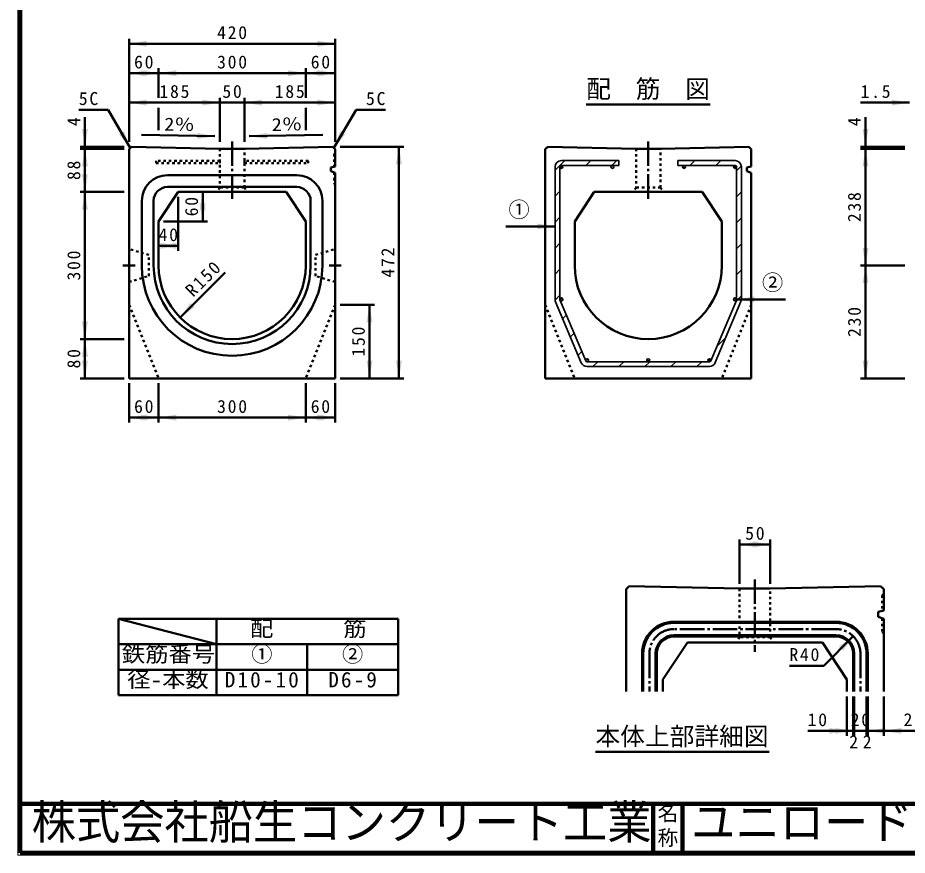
# Model space of a CAD drawing. Units: millimetres, scale not verified. Extents: x 100 to 4105, y 100 to 2870.
# Drawn here: x 100 to 1913, y 100 to 1807 of the extents above; entities that cross this region are included whole.
import ezdxf
from ezdxf.enums import TextEntityAlignment as Align

# ---------------------------------------------------------------- set-up
doc = ezdxf.new("R2010")
doc.units = ezdxf.units.MM
doc.header["$LTSCALE"] = 5
for name, pattern in [('USER1', [13.4, 10, -1.2, 1, -1.2]), ('USER2', [2.2, 1, -1.2]), ('USER4', [6.847826, 4.565218, -2.282608])]:
    doc.linetypes.add(name, pattern=pattern)
doc.layers.add('V-nasSTD', color=7, linetype='Continuous', lineweight=50)
doc.styles.add('ＭＳ ゴシック', font='')
doc.styles.get('ＭＳ ゴシック').set_extended_font_data('MS Gothic')

msp = doc.modelspace()

# ---------------------------------------------------------------- hatches: boundary and pattern name
at = {"layer": 'V-nasSTD'}
for points in [[(362.861, 1759.89), (326.861, 1753.89), (362.861, 1747.89)], [(710.861, 1747.89), (746.861, 1753.89), (710.861, 1759.89)], [(362.861, 1699.89), (326.861, 1693.89), (362.861, 1687.89)], [(350.861, 1687.89), (386.861, 1693.89), (350.861, 1699.89)], [(422.861, 1699.89), (386.861, 1693.89), (422.861, 1687.89)], [(650.861, 1687.89), (686.861, 1693.89), (650.861, 1699.89)], [(722.861, 1699.89), (686.861, 1693.89), (722.861, 1687.89)], [(710.861, 1687.89), (746.861, 1693.89), (710.861, 1699.89)], [(362.861, 1639.89), (326.861, 1633.89), (362.861, 1627.89)], [(475.861, 1627.89), (511.861, 1633.89), (475.861, 1639.89)], [(597.861, 1639.89), (561.861, 1633.89), (597.861, 1627.89)], [(710.861, 1627.89), (746.861, 1633.89), (710.861, 1639.89)], [(1881.814, 1639.89), (1917.814, 1633.89), (1881.814, 1627.89)], [(230.861, 1579.89), (236.861, 1543.89), (242.861, 1579.89)], [(1821.814, 1579.89), (1827.814, 1543.89), (1833.814, 1579.89)], [(316.557, 1575.567), (329.361, 1541.39), (306.165, 1569.567)], [(465.97, 1571.986), (501.832, 1565.209), (465.711, 1559.989)], [(607.751, 1571.986), (571.889, 1565.209), (608.011, 1559.989)], [(757.165, 1575.567), (744.361, 1541.39), (767.557, 1569.567)], [(882.861, 1507.89), (876.861, 1543.89), (870.861, 1507.89)], [(242.861, 1503.89), (236.861, 1539.89), (230.861, 1503.89)], [(1833.814, 1503.89), (1827.814, 1539.89), (1821.814, 1503.89)], [(230.861, 1487.89), (236.861, 1451.89), (242.861, 1487.89)], [(242.861, 1415.89), (236.861, 1451.89), (230.861, 1415.89)], [(482.861, 1415.89), (476.861, 1451.89), (470.861, 1415.89)], [(470.861, 1427.89), (476.861, 1391.89), (482.861, 1427.89)], [(1159.057, 1375.475), (1195.057, 1381.475), (1159.057, 1387.475)], [(422.861, 1347.89), (386.861, 1341.89), (422.861, 1335.89)], [(390.861, 1335.89), (426.861, 1341.89), (390.861, 1347.89)], [(1821.814, 1337.89), (1827.814, 1301.89), (1833.814, 1337.89)], [(1833.814, 1265.89), (1827.814, 1301.89), (1821.814, 1265.89)], [(1601.057, 1226.89), (1565.057, 1232.89), (1601.057, 1238.89)], [(452.008, 1225.523), (430.795, 1195.824), (460.493, 1217.037)], [(822.861, 1185.89), (816.861, 1221.89), (810.861, 1185.89)], [(230.861, 1187.89), (236.861, 1151.89), (242.861, 1187.89)], [(242.861, 1115.89), (236.861, 1151.89), (230.861, 1115.89)], [(230.861, 1107.89), (236.861, 1071.89), (242.861, 1107.89)], [(810.861, 1107.89), (816.861, 1071.89), (822.861, 1107.89)], [(870.861, 1107.89), (876.861, 1071.89), (882.861, 1107.89)], [(1821.814, 1107.89), (1827.814, 1071.89), (1833.814, 1107.89)], [(362.861, 997.89), (326.861, 991.89), (362.861, 985.89)], [(350.861, 985.89), (386.861, 991.89), (350.861, 997.89)], [(422.861, 997.89), (386.861, 991.89), (422.861, 985.89)], [(650.861, 985.89), (686.861, 991.89), (650.861, 997.89)], [(722.861, 997.89), (686.861, 991.89), (722.861, 985.89)], [(710.861, 985.89), (746.861, 991.89), (710.861, 997.89)], [(1607.193, 739.405), (1571.193, 733.405), (1607.193, 727.405)], [(1597.693, 727.405), (1633.693, 733.405), (1597.693, 739.405)], [(1781.586, 516.562), (1802.799, 546.261), (1773.1, 525.048)], [(1753.943, 347.405), (1789.943, 353.405), (1753.943, 359.405)], [(1766.443, 347.405), (1802.443, 353.405), (1766.443, 359.405)], [(1868.443, 359.405), (1832.443, 353.405), (1868.443, 347.405)], [(1900.943, 359.405), (1864.943, 353.405), (1900.943, 347.405)]]:
    msp.add_hatch(color=256, dxfattribs=at).paths.add_polyline_path(points)

# ---------------------------------------------------------------- linework, layer by layer
at = {"layer": 'V-nasSTD', "lineweight": 100}
for p, q in [((105, 2865), (105, 105)), ((105, 205), (4100, 205)), ((1395, 205), (1395, 105)), ((1455, 205), (1455, 105)), ((105, 105), (4100, 105))]:
    msp.add_line(p, q, dxfattribs=at)
at = {"layer": 'V-nasSTD'}
for p, q in [((326.861, 1553.89), (326.861, 1763.89)), ((746.861, 1553.89), (746.861, 1763.89)), ((326.861, 1753.89), (746.861, 1753.89)), ((326.861, 1693.89), (386.861, 1693.89)), ((386.861, 1643.89), (386.861, 1703.89)), ((386.861, 1693.89), (686.861, 1693.89)), ((686.861, 1643.89), (686.861, 1703.89)), ((686.861, 1693.89), (746.861, 1693.89)), ((326.861, 1633.89), (511.861, 1633.89)), ((511.861, 1553.89), (511.861, 1643.89)), ((511.861, 1633.89), (561.861, 1633.89)), ((561.861, 1553.89), (561.861, 1643.89)), ((561.861, 1633.89), (746.861, 1633.89)), ((1817.814, 1633.89), (1917.814, 1633.89)), ((284.361, 1619.332), (224.361, 1619.332)), ((284.361, 1619.332), (329.361, 1541.39)), ((386.861, 1623.491), (386.861, 1577.491)), ((686.861, 1623.491), (686.861, 1577.491)), ((789.361, 1619.332), (744.361, 1541.39)), ((789.361, 1619.332), (849.361, 1619.332)), ((1258.654, 1629.89), (1511.461, 1629.89)), ((236.861, 1603.89), (236.861, 1543.89)), ((1827.814, 1603.89), (1827.814, 1543.89)), ((501.832, 1565.209), (351.867, 1568.452)), ((571.889, 1565.209), (721.854, 1568.452)), ((316.861, 1543.89), (226.861, 1543.89)), ((236.861, 1539.89), (236.861, 1543.89)), ((331.861, 1543.89), (326.861, 1538.89)), ((511.861, 1539.89), (331.861, 1543.89)), ((561.861, 1539.89), (741.861, 1543.89)), ((741.861, 1543.89), (746.861, 1538.89)), ((756.861, 1543.89), (886.861, 1543.89)), ((876.861, 1071.89), (876.861, 1543.89)), ((1180.057, 1543.89), (1175.057, 1538.89)), ((1360.057, 1539.89), (1180.057, 1543.89)), ((1410.057, 1539.89), (1590.057, 1543.89)), ((1590.057, 1543.89), (1595.057, 1538.89)), ((1907.814, 1543.89), (1817.814, 1543.89)), ((1827.814, 1539.89), (1827.814, 1543.89)), ((316.861, 1539.89), (226.861, 1539.89)), ((236.861, 1451.89), (236.861, 1539.89)), ((326.861, 1071.89), (326.861, 1538.89)), ((511.861, 1539.89), (561.861, 1539.89)), ((746.861, 1503.905), (746.861, 1538.89)), ((1175.057, 1071.89), (1175.057, 1538.89)), ((1360.057, 1539.89), (1410.057, 1539.89)), ((1360.057, 1539.89), (1410.057, 1539.89)), ((1595.057, 1503.905), (1595.057, 1538.89)), ((1907.814, 1539.89), (1817.814, 1539.89)), ((1827.814, 1301.89), (1827.814, 1539.89)), ((737.861, 1501.89), (746.861, 1503.905)), ((737.861, 1493.89), (737.861, 1501.89)), ((737.861, 1493.89), (746.861, 1490.532)), ((746.861, 1071.89), (746.861, 1490.532)), ((1586.057, 1501.89), (1595.057, 1503.905)), ((1586.057, 1493.89), (1586.057, 1501.89)), ((1586.057, 1493.89), (1595.057, 1490.532)), ((1595.057, 1071.89), (1595.057, 1490.532)), ((668.861, 1485.89), (404.861, 1485.89)), ((316.861, 1451.89), (226.861, 1451.89)), ((236.861, 1151.89), (236.861, 1451.89)), ((426.861, 1451.89), (386.861, 1391.89)), ((668.861, 1461.89), (404.861, 1461.89)), ((426.861, 1451.89), (646.861, 1451.89)), ((476.861, 1391.89), (476.861, 1451.89)), ((646.861, 1451.89), (686.861, 1391.89)), ((1275.057, 1451.89), (1235.057, 1391.89)), ((1275.057, 1451.89), (1495.057, 1451.89)), ((1495.057, 1451.89), (1535.057, 1391.89)), ((352.861, 1433.89), (352.861, 1301.89)), ((376.861, 1433.89), (376.861, 1301.89)), ((426.861, 1441.89), (426.861, 1331.89)), ((696.861, 1301.89), (696.861, 1433.89)), ((720.861, 1301.89), (720.861, 1433.89)), ((386.861, 1391.89), (386.861, 1301.89)), ((396.861, 1391.89), (486.861, 1391.89)), ((686.861, 1391.89), (686.861, 1301.89)), ((1095.057, 1381.475), (1195.057, 1381.475)), ((1235.057, 1391.89), (1235.057, 1301.89)), ((1535.057, 1391.89), (1535.057, 1301.89)), ((386.861, 1341.89), (426.861, 1341.89)), ((430.795, 1195.824), (522.719, 1287.748)), ((1907.814, 1301.89), (1817.814, 1301.89)), ((1827.814, 1071.89), (1827.814, 1301.89)), ((1665.057, 1232.89), (1565.057, 1232.89)), ((756.861, 1221.89), (826.861, 1221.89)), ((816.861, 1071.89), (816.861, 1221.89)), ((316.861, 1151.89), (226.861, 1151.89)), ((236.861, 1071.89), (236.861, 1151.89)), ((316.861, 1071.89), (226.861, 1071.89)), ((326.861, 1071.89), (746.861, 1071.89)), ((756.861, 1071.89), (886.861, 1071.89)), ((1175.057, 1071.89), (1595.057, 1071.89)), ((1907.814, 1071.89), (1817.814, 1071.89)), ((326.861, 1061.89), (326.861, 981.89)), ((386.861, 1061.89), (386.861, 981.89)), ((686.861, 1061.89), (686.861, 981.89)), ((746.861, 1061.89), (746.861, 981.89)), ((326.861, 991.89), (386.861, 991.89)), ((386.861, 991.89), (686.861, 991.89)), ((686.861, 991.89), (746.861, 991.89)), ((1571.193, 653.405), (1571.193, 743.405)), ((1633.693, 653.405), (1633.693, 743.405)), ((1571.193, 733.405), (1633.693, 733.405)), ((1346.193, 648.405), (1339.943, 642.155)), ((1339.943, 642.155), (1339.943, 433.405)), ((1571.193, 643.405), (1346.193, 648.405)), ((1571.193, 643.405), (1633.693, 643.405)), ((1571.193, 643.405), (1633.693, 643.405)), ((1633.693, 643.405), (1858.693, 648.405)), ((1858.693, 648.405), (1864.943, 642.155)), ((1864.943, 598.424), (1864.943, 642.155)), ((1853.693, 595.905), (1864.943, 598.424)), ((305, 582), (305, 530)), ((505, 582), (305, 582)), ((305, 582), (505, 530)), ((505, 530), (505, 582)), ((690, 582), (505, 582)), ((875, 582), (690, 582)), ((875, 530), (875, 582)), ((1853.693, 585.905), (1853.693, 595.905)), ((1853.693, 585.905), (1864.943, 581.708)), ((1864.943, 581.708), (1864.943, 433.405)), ((1767.443, 575.905), (1437.443, 575.905)), ((1767.443, 573.405), (1437.443, 573.405)), ((1767.443, 548.405), (1437.443, 548.405)), ((1767.443, 545.905), (1437.443, 545.905)), ((1742.695, 486.157), (1802.799, 546.261)), ((305, 530), (305, 478)), ((505, 530), (305, 530)), ((505, 478), (505, 530)), ((505, 478), (505, 530)), ((505, 530), (505, 478)), ((690, 530), (505, 530)), ((690, 478), (690, 530)), ((690, 530), (875, 530)), ((690, 478), (690, 530)), ((690, 530), (690, 478)), ((875, 478), (875, 530)), ((875, 478), (875, 530)), ((875, 478), (875, 530)), ((875, 530), (875, 478)), ((1464.943, 533.405), (1414.943, 458.405)), ((1464.943, 533.405), (1739.943, 533.405)), ((1739.943, 533.405), (1789.943, 458.405)), ((1372.443, 510.905), (1372.443, 433.405)), ((1374.943, 510.905), (1374.943, 433.405)), ((1399.943, 510.905), (1399.943, 433.405)), ((1402.443, 510.905), (1402.443, 433.405)), ((1802.443, 433.405), (1802.443, 510.905)), ((1804.943, 510.905), (1804.943, 433.405)), ((1829.943, 510.905), (1829.943, 433.405)), ((1832.443, 433.405), (1832.443, 510.905)), ((305, 478), (305, 426)), ((505, 478), (305, 478)), ((505, 426), (505, 478)), ((505, 478), (690, 478)), ((505, 426), (505, 478)), ((505, 478), (505, 426)), ((690, 426), (690, 478)), ((690, 478), (875, 478)), ((690, 426), (690, 478)), ((690, 478), (690, 426)), ((875, 426), (875, 478)), ((875, 426), (875, 478)), ((875, 426), (875, 478)), ((875, 478), (875, 426)), ((1742.695, 486.157), (1672.695, 486.157)), ((1414.943, 458.405), (1414.943, 433.405)), ((1789.943, 458.405), (1789.943, 433.405)), ((305, 426), (505, 426)), ((505, 426), (690, 426)), ((690, 426), (875, 426)), ((1789.943, 423.405), (1789.943, 343.405)), ((1802.443, 423.405), (1802.443, 343.405)), ((1804.943, 423.405), (1804.943, 343.405)), ((1829.943, 423.405), (1829.943, 343.405)), ((1832.443, 423.405), (1832.443, 343.405)), ((1864.943, 423.405), (1864.943, 343.405)), ((1709.943, 353.405), (1789.943, 353.405)), ((1789.943, 353.405), (1802.443, 353.405)), ((1802.443, 353.405), (1804.943, 353.405)), ((1804.943, 353.405), (1829.943, 353.405)), ((1829.943, 353.405), (1832.443, 353.405)), ((1832.443, 353.405), (1864.943, 353.405)), ((1944.943, 353.405), (1864.943, 353.405)), ((1277.475, 310.571), (1631.485, 310.571))]:
    msp.add_line(p, q, dxfattribs=at)
at = {"layer": 'V-nasSTD', "linetype": 'USER1'}
for p, q in [((536.861, 1554.89), (536.861, 1436.89)), ((1385.057, 1554.89), (1385.057, 1436.89)), ((339.361, 1301.89), (314.361, 1301.89)), ((734.361, 1301.89), (759.361, 1301.89)), ((1602.443, 662.155), (1602.443, 514.655)), ((1767.443, 560.905), (1437.443, 560.905)), ((1387.443, 510.905), (1387.443, 433.405)), ((1817.443, 510.905), (1817.443, 433.405))]:
    msp.add_line(p, q, dxfattribs=at)
at = {"layer": 'V-nasSTD', "linetype": 'USER2'}
for p, q in [((511.861, 1539.89), (511.861, 1460.89)), ((561.861, 1460.89), (561.861, 1539.89)), ((744.561, 1528.89), (746.861, 1531.19)), ((744.561, 1528.89), (744.561, 1503.39)), ((1360.057, 1539.89), (1360.057, 1460.89)), ((1410.057, 1460.89), (1410.057, 1539.89)), ((381.861, 1515.161), (381.861, 1510.161)), ((511.861, 1515.161), (381.861, 1515.161)), ((381.861, 1510.161), (511.861, 1510.161)), ((511.861, 1510.161), (511.861, 1515.161)), ((561.861, 1515.161), (561.861, 1510.161)), ((691.861, 1515.161), (561.861, 1515.161)), ((561.861, 1510.161), (691.861, 1510.161)), ((691.861, 1510.161), (691.861, 1515.161)), ((744.561, 1491.39), (744.561, 1468.89)), ((744.561, 1468.89), (746.861, 1466.59)), ((511.861, 1460.89), (506.665, 1451.89)), ((561.861, 1460.89), (511.861, 1460.89)), ((561.861, 1460.89), (567.057, 1451.89)), ((1360.057, 1460.89), (1354.861, 1451.89)), ((1410.057, 1460.89), (1360.057, 1460.89)), ((1410.057, 1460.89), (1415.254, 1451.89)), ((366.861, 1323.39), (326.861, 1335.39)), ((366.861, 1280.39), (366.861, 1323.39)), ((706.861, 1323.39), (746.861, 1335.39)), ((706.861, 1280.39), (706.861, 1323.39)), ((326.861, 1268.39), (366.861, 1280.39)), ((746.861, 1268.39), (706.861, 1280.39)), ((326.861, 1221.89), (386.861, 1071.89)), ((746.861, 1221.89), (686.861, 1071.89)), ((1175.057, 1221.89), (1235.057, 1071.89)), ((1595.057, 1221.89), (1535.057, 1071.89)), ((1571.193, 643.405), (1571.193, 544.655)), ((1633.693, 544.655), (1633.693, 643.405)), ((1862.068, 629.655), (1864.943, 632.53)), ((1862.068, 629.655), (1862.068, 597.78)), ((1862.068, 582.78), (1862.068, 554.655)), ((1571.193, 544.655), (1564.698, 533.405)), ((1633.693, 544.655), (1571.193, 544.655)), ((1633.693, 544.655), (1640.189, 533.405)), ((1862.068, 554.655), (1864.943, 551.78))]:
    msp.add_line(p, q, dxfattribs=at)
at = {"layer": 'V-nasSTD', "lineweight": 35}
for p, q in [((1195.057, 1496.304), (1214.644, 1515.89)), ((1206.08, 1505.146), (1210.314, 1500.913)), ((1325.057, 1515.89), (1208.057, 1515.89)), ((1325.057, 1505.89), (1208.057, 1505.89)), ((1257.677, 1505.89), (1267.677, 1515.89)), ((1310.71, 1505.89), (1320.71, 1515.89)), ((1311.462, 1505.831), (1314.998, 1502.295)), ((1325.057, 1515.89), (1325.057, 1505.89)), ((1445.057, 1515.89), (1445.057, 1505.89)), ((1445.057, 1515.89), (1562.057, 1515.89)), ((1445.057, 1505.89), (1562.057, 1505.89)), ((1469.809, 1505.89), (1479.809, 1515.89)), ((1522.842, 1505.89), (1532.842, 1515.89)), ((1559.854, 1504.926), (1564.093, 1500.687)), ((1565.057, 1495.073), (1574.899, 1504.914)), ((1195.057, 1502.89), (1195.057, 1232.591)), ((1205.057, 1502.89), (1205.057, 1231.439)), ((1455.137, 1503.577), (1458.744, 1499.97)), ((1565.057, 1502.89), (1565.057, 1231.439)), ((1575.057, 1233.509), (1575.057, 1502.89)), ((1195.057, 1443.271), (1205.057, 1453.271)), ((1565.057, 1442.04), (1575.057, 1452.04)), ((1195.057, 1390.238), (1205.057, 1400.238)), ((1565.057, 1389.007), (1575.057, 1399.007)), ((1195.057, 1337.205), (1205.057, 1347.205)), ((1565.057, 1335.973), (1575.057, 1345.973)), ((1195.057, 1284.172), (1205.057, 1294.172)), ((1565.057, 1282.94), (1575.057, 1292.94)), ((1195.131, 1231.212), (1205.057, 1241.139)), ((1206.877, 1235.648), (1210.816, 1231.71)), ((1560.579, 1235.5), (1564.668, 1231.412)), ((1564.374, 1229.224), (1575.057, 1239.907)), ((1196.084, 1227.528), (1248.387, 1103.827)), ((1257.582, 1107.713), (1205.298, 1230.262)), ((1512.532, 1107.713), (1564.817, 1230.262)), ((1574.043, 1228.476), (1521.708, 1103.857)), ((1210.466, 1193.514), (1217.833, 1200.881)), ((1226.226, 1156.241), (1233.693, 1163.708)), ((1524.912, 1136.729), (1543.188, 1155.005)), ((1241.985, 1118.968), (1249.552, 1126.535)), ((1259.951, 1111.865), (1263.316, 1108.499)), ((1260.342, 1105.89), (1509.772, 1105.89)), ((1271.941, 1095.89), (1281.941, 1105.89)), ((1324.974, 1095.89), (1334.974, 1105.89)), ((1378.007, 1095.89), (1388.007, 1105.89)), ((1382.205, 1109.819), (1385.986, 1106.037)), ((1431.04, 1095.89), (1441.04, 1105.89)), ((1484.073, 1095.89), (1494.073, 1105.89)), ((1507.995, 1111.307), (1512.189, 1107.113)), ((1260.361, 1095.89), (1509.722, 1095.89))]:
    msp.add_line(p, q, dxfattribs=at)
at = {"layer": 'V-nasSTD', "linetype": 'USER4'}
for p, q in [((326.861, 1335.39), (326.861, 1268.39)), ((746.861, 1335.39), (746.861, 1268.39))]:
    msp.add_line(p, q, dxfattribs=at)
at = {"layer": 'V-nasSTD', "lineweight": 13}
msp.add_lwpolyline([(100, 100), (100, 2870), (4105, 2870), (4105, 100)], close=True, dxfattribs=at)
at = {"layer": 'V-nasSTD', "lineweight": 35}
for centre in [(1208.057, 1502.89), (1312.057, 1502.89), (1458.057, 1502.89), (1562.057, 1502.89), (1208.057, 1232.89), (1562.057, 1232.89), (1260.342, 1108.89), (1385.057, 1108.89), (1509.772, 1108.89)]:
    msp.add_circle(centre, 3, dxfattribs=at)
for centre, radius, start, end in [((1208.057, 1502.89), 13, 90, 180), ((1208.057, 1502.89), 3, 90, 180), ((1208.057, 1502.89), 3, 90, 180), ((1562.057, 1502.89), 13, 0, 90), ((1562.057, 1502.89), 3, 0, 90), ((1562.057, 1502.89), 3, 0, 90), ((1562.057, 1233.509), 13, 337.21925, 0), ((1562.057, 1233.509), 13, 357.27086, 0), ((1208.057, 1232.591), 13, 180, 202.91963), ((1208.057, 1232.591), 13, 180, 202.91963), ((1208.057, 1231.439), 3, 180, 203.10504), ((1208.057, 1231.439), 3, 180, 203.10504), ((1562.057, 1231.439), 3, 336.89496, 0), ((1260.342, 1108.89), 3, 203.10504, 270), ((1260.342, 1108.89), 3, 203.10504, 270), ((1260.342, 1108.89), 3, 203.10504, 270), ((1509.772, 1108.89), 3, 270, 336.90127), ((1509.772, 1108.89), 3, 270, 336.90127), ((1509.772, 1108.89), 3, 270, 336.90127), ((1260.361, 1108.89), 13, 202.91963, 270), ((1509.722, 1108.89), 13, 270, 337.21925)]:
    msp.add_arc(centre, radius, start, end, dxfattribs=at)
at = {"layer": 'V-nasSTD'}
for centre, radius, start, end in [((404.861, 1433.89), 52, 90, 180), ((668.861, 1433.89), 52, 0, 90), ((404.861, 1433.89), 28, 90, 180), ((668.861, 1433.89), 28, 0, 90), ((536.861, 1301.89), 184, 180, 270), ((536.861, 1301.89), 160, 180, 270), ((536.861, 1301.89), 150, 180, 270), ((536.861, 1301.89), 150, 270, 0), ((536.861, 1301.89), 184, 270, 0), ((536.861, 1301.89), 160, 270, 0), ((1385.057, 1301.89), 150, 180, 270), ((1385.057, 1301.89), 150, 270, 0), ((1437.443, 510.905), 65, 90, 180), ((1437.443, 510.905), 62.5, 90, 180), ((1767.443, 510.905), 65, 0, 90), ((1767.443, 510.905), 62.5, 0, 90), ((1437.443, 510.905), 37.5, 90, 180), ((1437.443, 510.905), 35, 90, 180), ((1767.443, 510.905), 37.5, 0, 90), ((1767.443, 510.905), 35, 0, 90)]:
    msp.add_arc(centre, radius, start, end, dxfattribs=at)
at = {"layer": 'V-nasSTD', "linetype": 'USER1'}
for centre, start, end in [((1437.443, 510.905), 90, 180), ((1767.443, 510.905), 0, 90)]:
    msp.add_arc(centre, 50, start, end, dxfattribs=at)

# ---------------------------------------------------------------- texts
at = {"layer": 'V-nasSTD', "style": 'ＭＳ ゴシック'}
for s, height, p in [('配\u3000筋\u3000図', 36.95, (1258.654, 1680.29)), ('①', 31.67, (1100.057, 1431.675)), ('②', 31.67, (1616.857, 1283.09)), ('①', 31.67, (575.9, 525.6)), ('②', 31.67, (760.9, 525.6)), ('本体上部詳細図', 36.95, (1277.475, 360.971)), ('2', 26.39, (1794.693, 344.405)), ('2', 26.39, (1822.193, 344.405)), ('名', 30.79, (1403.982, 200.999)), ('称', 30.79, (1403.976, 151.01))]:
    msp.add_text(s, height=height, dxfattribs=at).set_placement(p, align=Align.TOP_LEFT)
for p in [(200.861, 1585.89), (1791.814, 1585.89)]:
    msp.add_text('4', height=26.39, rotation=90, dxfattribs=at).set_placement(p, align=Align.TOP_LEFT)
at = {"layer": 'V-nasSTD', "style": 'ＭＳ ゴシック', "width": 1.15}
for rotation, p in [(358.761, (398.835, 1603.445)), (1.239, (617.3, 1602.2))]:
    msp.add_text('2％', height=26.39, rotation=rotation, dxfattribs=at).set_placement(p, align=Align.TOP_LEFT)
at = {"layer": 'V-nasSTD', "style": 'ＭＳ ゴシック'}
for s, height, width, p in [('配\u3000\u3000\u3000筋', 31.67, 1.1, (573.36, 577.6)), ('鉄筋番号', 31.67, 1.1, (312.12, 525.6)), ('径-本数', 31.67, 1.1, (322.92, 473.6)), ('株式会社船生コンクリート工業', 69.65, 0.95, (128.25, 202.5)), ('ユニロードⅡ ＶＳＧグレーチング埋込タイプ', 69.65, 0.95, (1472.5, 202.5))]:
    msp.add_text(s, height=height, dxfattribs=dict(at, width=width)).set_placement(p, align=Align.TOP_LEFT)
at = {"layer": 'V-nasSTD', "attachment_point": 1, "style": 'ＭＳ ゴシック'}
for s, insert, char_height in [('\\T1.2;420', (506.261, 1789.89), 26.39), ('\\T1.2;60', (337.061, 1729.89), 26.39), ('\\T1.2;300', (506.261, 1729.89), 26.39), ('\\T1.2;60', (697.061, 1729.89), 26.39), ('\\T1.2;185', (388.761, 1669.89), 26.39), ('\\T1.2;50', (517.061, 1669.89), 26.39), ('\\T1.2;185', (623.761, 1669.89), 26.39), ('\\T1.2;1.5', (1817.814, 1669.89), 26.39), ('\\T1.2;5C', (224.361, 1655.332), 26.39), ('\\T1.2;5C', (809.761, 1655.332), 26.39), ('\\T1.2;40', (387.061, 1377.89), 26.39), ('\\T1.2;60', (337.061, 1027.89), 26.39), ('\\T1.2;300', (506.261, 1027.89), 26.39), ('\\T1.2;60', (697.061, 1027.89), 26.39), ('\\T1.2;50', (1582.643, 769.405), 26.39), ('\\T1.2;R40', (1672.695, 522.157), 26.39), ('\\T1.2;D10-10', (521.9, 473.6), 31.67), ('\\T1.2;D6-9', (732.82, 473.6), 31.67), ('\\T1.2;10', (1709.943, 389.405), 26.39), ('\\T1.2;20', (1797.643, 389.405), 26.39), ('\\T1.2;26', (1905.343, 389.405), 26.39)]:
    msp.add_mtext(s, dxfattribs=dict(at, insert=insert, char_height=char_height))
at = {"layer": 'V-nasSTD', "char_height": 26.39, "attachment_point": 1, "style": 'ＭＳ ゴシック'}
for s, insert, rotation in [('\\T1.2;88', (200.861, 1476.09), 90), ('\\T1.2;60', (440.861, 1402.09), 90), ('\\T1.2;238', (1791.814, 1390.29), 90), ('\\T1.2;300', (200.861, 1271.29), 90), ('\\T1.2;472', (840.861, 1277.29), 90), ('\\T1.2;R150', (438.714, 1254.655), 45), ('\\T1.2;230', (1791.814, 1156.29), 90), ('\\T1.2;150', (780.861, 1116.29), 90), ('\\T1.2;80', (200.861, 1092.09), 90)]:
    msp.add_mtext(s, dxfattribs=dict(at, insert=insert, rotation=rotation))

doc.saveas('drawing.dxf')
